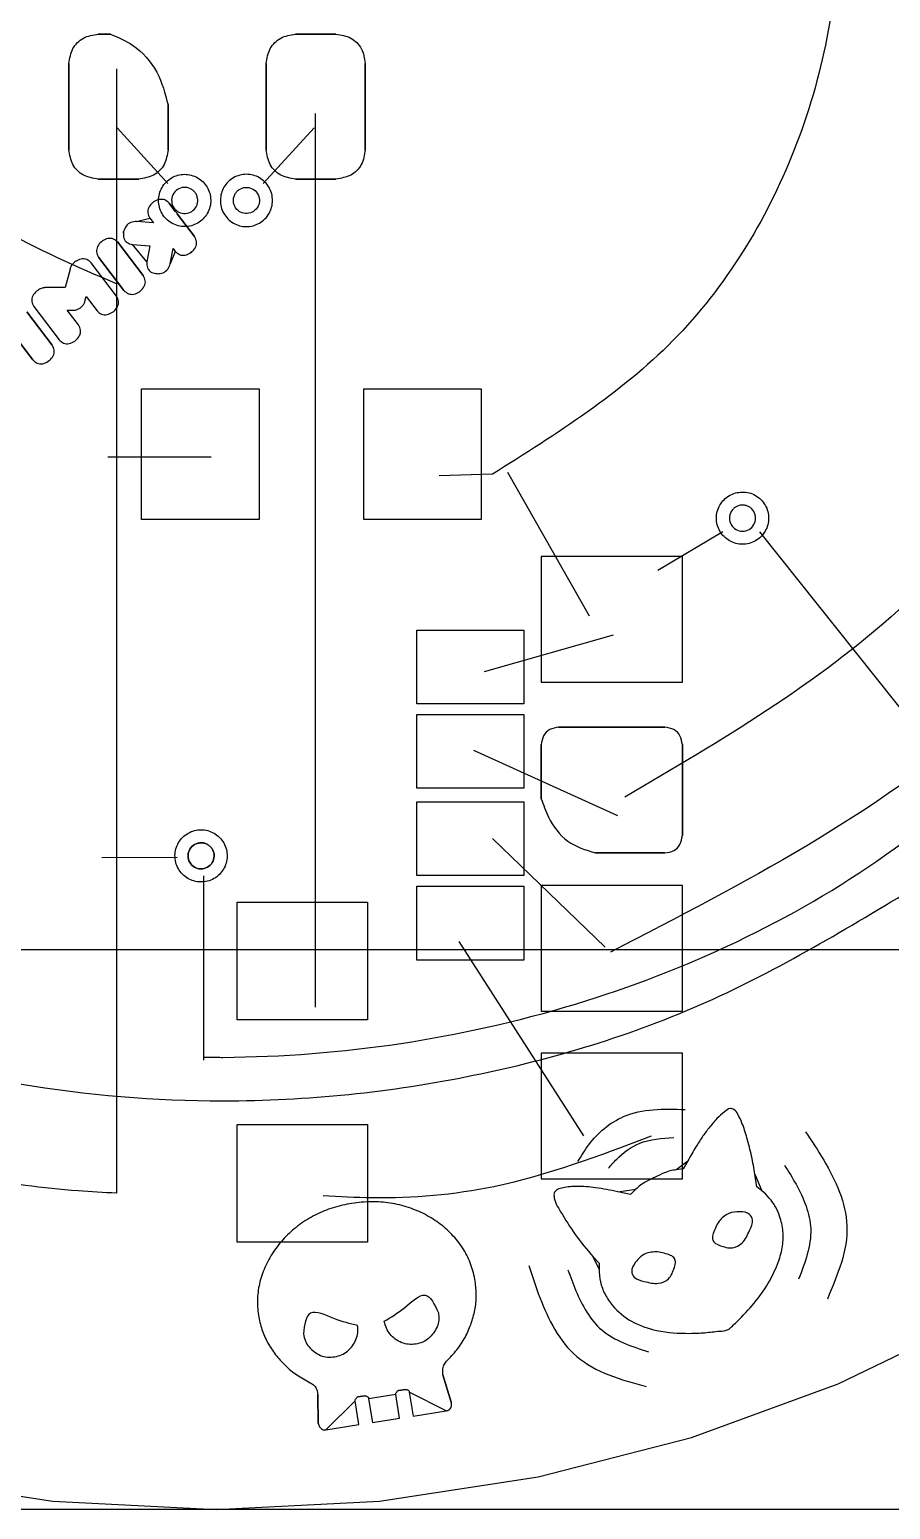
# Model space of a CAD drawing. Extents: x -4 to 108, y 0 to 58.
# Drawn here: x 21.63 to 34.82, y 0 to 22.65 of the extents above; entities that cross this region are included whole.
import ezdxf

# ---------------------------------------------------------------- set-up
doc = ezdxf.new("R2010")
doc.units = 0
for name, color, linetype in [('B.Cu', 7, 'CONTINUOUS'), ('Cuts', 7, 'CONTINUOUS'), ('F.Cu', 7, 'CONTINUOUS')]:
    doc.layers.add(name, color=color, linetype=linetype)

msp = doc.modelspace()

# ---------------------------------------------------------------- linework, layer by layer
at = {"layer": 'B.Cu', "color": 7}
for points in [[(44.514686, 57.56746), (44.514686, 8.567457), (-4.485317, 8.567457), (-4.485317, 57.56746)], [(44.514686, 57.56746), (44.514686, 8.567457), (-4.485317, 8.567457), (-4.485317, 57.56746)], [(44.514686, 57.56746), (44.514686, 8.567457), (-4.485317, 8.567457), (-4.485317, 57.56746)], [(44.514686, 57.56746), (44.514686, 8.567457), (-4.485317, 8.567457), (-4.485317, 57.56746)], [(44.514686, 57.56746), (44.514686, 8.567457), (-4.485317, 8.567457), (-4.485317, 57.56746)], [(44.514686, 57.56746), (44.514686, 8.567457), (-4.485317, 8.567457), (-4.485317, 57.56746)], [(44.514686, 57.56746), (44.514686, 8.567457), (-4.485317, 8.567457), (-4.485317, 57.56746)], [(22.331198, 19.104716), (22.314794, 19.092211)], [(22.95779, 18.574481), (22.569087, 19.084387)], [(22.24193, 18.965946), (22.170334, 18.706517), (21.886457, 18.706251)], [(21.750618, 18.662138), (21.734214, 18.649633)], [(21.690791, 18.414859), (22.079494, 17.904953)], [(22.37721, 18.131903), (22.204351, 18.358662), (22.269302, 18.358749)], [(22.47942, 18.518764), (22.492655, 18.567153), (22.660074, 18.347531)], [(22.897963, 18.327202), (22.914367, 18.339707)], [(22.317383, 17.884624), (22.333787, 17.897129)], [(32.808336, 14.967858), (35.479369, 11.616469)], [(24.29127, 9.701391), (24.29127, 6.879169)]]:
    msp.add_lwpolyline(points, dxfattribs=at)
for points in [[(0, 49), (49.000004, 49), (49.000004, -0.000004), (0, -0.000004), (0, 49)], [(23.526786, 20.016021), (23.510382, 20.003516)], [(23.859073, 19.871859), (23.764675, 19.995692)], [(23.466959, 19.768742), (23.524119, 19.693759), (23.266359, 19.715786), (23.266359, 19.715786)], [(24.153301, 19.485887), (23.888956, 19.832659)], [(23.067401, 19.56412), (23.063919, 19.544779)], [(22.742308, 19.418074), (22.725904, 19.405569)], [(23.368823, 18.88794), (22.980197, 19.397745), (22.980197, 19.397745)], [(23.201455, 19.364357), (23.469227, 19.34138), (23.424333, 19.09865)], [(23.780323, 19.068229), (23.82348, 19.301052), (23.855585, 19.258937)], [(22.682481, 19.170795), (23.071107, 18.66099)], [(24.093474, 19.238608), (24.109878, 19.251113)], [(23.561869, 18.918228), (23.581365, 18.916562)], [(23.308996, 18.640661), (23.3254, 18.653166)], [(21.97265, 17.823632), (21.584024, 18.333437), (21.584024, 18.333437)], [(21.286308, 18.106487), (21.674934, 17.596682)], [(21.912823, 17.576353), (21.929227, 17.588858)], [(32.543821, 15.575192), (32.543821, 15.575192)], [(32.552626, 15.375102), (32.552626, 15.375102)], [(24.45208, 10.352252), (24.45208, 10.352252)], [(24.357719, 10.175603), (24.357719, 10.175589)], [(31.712391, 5.337248), (31.641312, 5.211878), (31.528402, 5.198533)], [(32.845203, 4.878592), (32.769139, 4.938315), (32.74065, 5.129824)], [(30.917078, 4.903349), (30.831782, 4.821154), (30.637613, 4.863482)], [(26.564472, 4.685239), (26.564658, 4.685231)], [(30.261334, 3.867761), (30.353089, 3.767459), (30.351418, 3.678796)], [(32.203916, 4.040336), (32.203916, 4.040336)], [(31.50536, 3.70277), (31.505362, 3.702758)], [(32.498984, 2.906749), (32.498994, 2.906751)], [(27.540918, 2.530456), (27.540918, 2.530456)], [(26.301138, 2.335815), (26.301138, 2.335815)], [(28.085728, 1.641194), (27.960154, 2.060084)], [(27.280199, 1.820404), (27.383971, 1.836682)], [(26.040581, 1.758668), (26.049414, 1.321452)], [(26.165025, 1.219973), (26.670907, 1.299396), (26.613885, 1.662593)], [(26.657603, 1.722631), (26.761374, 1.738937)], [(26.821402, 1.695198), (26.87842, 1.332001), (27.293503, 1.397167), (27.236482, 1.760366)], [(27.443999, 1.792942), (27.50102, 1.429746), (28.006901, 1.509166)]]:
    msp.add_lwpolyline(points, close=True, dxfattribs=at)
for points, knots in [([(23.510382, 20.003516), (23.488511, 19.981505), (23.446262, 19.938986), (23.42734, 19.845941), (23.453813, 19.794357), (23.466959, 19.768742)], [0, 0, 0, 0, 0.091921, 0.177569, 0.26205, 0.26205, 0.26205, 0.26205]), ([(23.764675, 19.995692), (23.743458, 20.015155), (23.700732, 20.054348), (23.605998, 20.060753), (23.553805, 20.031279), (23.526786, 20.016021)], [0, 0, 0, 0, 0.084482, 0.170129, 0.26205, 0.26205, 0.26205, 0.26205]), ([(23.266359, 19.715786), (23.23586, 19.713564), (23.175102, 19.709137), (23.098027, 19.650315), (23.077636, 19.592926), (23.067401, 19.56412)], [0, 0, 0, 0, 0.090442, 0.180172, 0.270601, 0.270601, 0.270601, 0.270601]), ([(23.888956, 19.832659), (23.886239, 19.837449), (23.88081, 19.847022), (23.870765, 19.8602), (23.862972, 19.867971), (23.859073, 19.871859)], [0, 0, 0, 0, 0.016507, 0.032994, 0.049501, 0.049501, 0.049501, 0.049501]), ([(23.063919, 19.544779), (23.062959, 19.515458), (23.061091, 19.458432), (23.117445, 19.384506), (23.172928, 19.371199), (23.201455, 19.364357)], [0, 0, 0, 0, 0.086117, 0.167488, 0.253605, 0.253605, 0.253605, 0.253605]), ([(24.109878, 19.251113), (24.131749, 19.273124), (24.173998, 19.315644), (24.19292, 19.408688), (24.166447, 19.460272), (24.153301, 19.485887)], [0, 0, 0, 0, 0.091921, 0.177569, 0.26205, 0.26205, 0.26205, 0.26205]), ([(22.725904, 19.405569), (22.704033, 19.383558), (22.661784, 19.341039), (22.642862, 19.247994), (22.669335, 19.19641), (22.682481, 19.170795)], [0, 0, 0, 0, 0.091921, 0.177569, 0.26205, 0.26205, 0.26205, 0.26205]), ([(22.980197, 19.397745), (22.95898, 19.417208), (22.916254, 19.456401), (22.82152, 19.462806), (22.769327, 19.433332), (22.742308, 19.418074)], [0, 0, 0, 0, 0.084482, 0.170129, 0.26205, 0.26205, 0.26205, 0.26205]), ([(23.855585, 19.258937), (23.876802, 19.239475), (23.919528, 19.200281), (24.014262, 19.193876), (24.066455, 19.22335), (24.093474, 19.238608)], [0, 0, 0, 0, 0.084482, 0.170129, 0.26205, 0.26205, 0.26205, 0.26205]), ([(22.314794, 19.092211), (22.301819, 19.0806), (22.276486, 19.05793), (22.251147, 19.013668), (22.244965, 18.981663), (22.24193, 18.965946)], [0, 0, 0, 0, 0.052028, 0.101585, 0.149402, 0.149402, 0.149402, 0.149402]), ([(22.569087, 19.084387), (22.54787, 19.103849), (22.505144, 19.143043), (22.41041, 19.149448), (22.358217, 19.119974), (22.331198, 19.104716)], [0, 0, 0, 0, 0.084482, 0.170129, 0.26205, 0.26205, 0.26205, 0.26205]), ([(23.424333, 19.09865), (23.423362, 19.069345), (23.421472, 19.012323), (23.477844, 18.938402), (23.533337, 18.925079), (23.561869, 18.918228)], [0, 0, 0, 0, 0.08607, 0.167468, 0.253609, 0.253609, 0.253609, 0.253609]), ([(23.581365, 18.916562), (23.611868, 18.918777), (23.672628, 18.923189), (23.749755, 18.981983), (23.770106, 19.039403), (23.780323, 19.068229)], [0, 0, 0, 0, 0.090455, 0.180185, 0.27064, 0.27064, 0.27064, 0.27064]), ([(23.3254, 18.653166), (23.347271, 18.675177), (23.38952, 18.717697), (23.408442, 18.810741), (23.381969, 18.862325), (23.368823, 18.88794)], [0, 0, 0, 0, 0.091921, 0.177569, 0.26205, 0.26205, 0.26205, 0.26205]), ([(21.734214, 18.649633), (21.712343, 18.627622), (21.670094, 18.585102), (21.651172, 18.492057), (21.677645, 18.440474), (21.690791, 18.414859)], [0, 0, 0, 0, 0.091921, 0.177569, 0.26205, 0.26205, 0.26205, 0.26205]), ([(21.835894, 18.699015), (21.826008, 18.69693), (21.805941, 18.692697), (21.776964, 18.680267), (21.759505, 18.668253), (21.750618, 18.662138)], [0, 0, 0, 0, 0.030266, 0.061436, 0.09375, 0.09375, 0.09375, 0.09375]), ([(21.886457, 18.706251), (21.880701, 18.706103), (21.869259, 18.705808), (21.852309, 18.703324), (21.841351, 18.700447), (21.835894, 18.699015)], [0, 0, 0, 0, 0.017264, 0.034317, 0.051237, 0.051237, 0.051237, 0.051237]), ([(23.071107, 18.66099), (23.092324, 18.641527), (23.13505, 18.602334), (23.229784, 18.595929), (23.281977, 18.625403), (23.308996, 18.640661)], [0, 0, 0, 0, 0.084482, 0.170129, 0.26205, 0.26205, 0.26205, 0.26205]), ([(22.269302, 18.358749), (22.285609, 18.357953), (22.318103, 18.356365), (22.365312, 18.370793), (22.407298, 18.395579), (22.442303, 18.429504), (22.468699, 18.471128), (22.475838, 18.502848), (22.47942, 18.518764)], [0, 0, 0, 0, 0.048665, 0.096971, 0.145472, 0.193814, 0.242103, 0.290735, 0.290735, 0.290735, 0.290735]), ([(22.914367, 18.339707), (22.936233, 18.361726), (22.978475, 18.404266), (22.997367, 18.497302), (22.970918, 18.54888), (22.95779, 18.574481)], [0, 0, 0, 0, 0.091928, 0.177594, 0.262022, 0.262022, 0.262022, 0.262022]), ([(22.333787, 17.897129), (22.355653, 17.919149), (22.397895, 17.961688), (22.416787, 18.054724), (22.390338, 18.106302), (22.37721, 18.131903)], [0, 0, 0, 0, 0.091928, 0.177594, 0.262022, 0.262022, 0.262022, 0.262022]), ([(22.660074, 18.347531), (22.681282, 18.328089), (22.72401, 18.288921), (22.818726, 18.282489), (22.870937, 18.311951), (22.897963, 18.327202)], [0, 0, 0, 0, 0.084428, 0.170094, 0.262022, 0.262022, 0.262022, 0.262022]), ([(22.079494, 17.904953), (22.100702, 17.885511), (22.14343, 17.846343), (22.238146, 17.839911), (22.290357, 17.869373), (22.317383, 17.884624)], [0, 0, 0, 0, 0.084428, 0.170094, 0.262022, 0.262022, 0.262022, 0.262022]), ([(21.929227, 17.588858), (21.951098, 17.610869), (21.993347, 17.653389), (22.012269, 17.746434), (21.985796, 17.798017), (21.97265, 17.823632)], [0, 0, 0, 0, 0.091921, 0.177569, 0.26205, 0.26205, 0.26205, 0.26205]), ([(21.674934, 17.596682), (21.696151, 17.57722), (21.738877, 17.538026), (21.83361, 17.531621), (21.885804, 17.561095), (21.912823, 17.576353)], [0, 0, 0, 0, 0.084482, 0.170129, 0.26205, 0.26205, 0.26205, 0.26205]), ([(32.543821, 15.575192), (32.509537, 15.572079), (32.441243, 15.565877), (32.345921, 15.52388), (32.235675, 15.439454), (32.145484, 15.282991), (32.145717, 15.066932), (32.253592, 14.878722), (32.441776, 14.770794), (32.657993, 14.770794), (32.846176, 14.878723), (32.954052, 15.066932), (32.954281, 15.282993), (32.863397, 15.440674), (32.750494, 15.526205), (32.650683, 15.568431), (32.579544, 15.572932), (32.543821, 15.575192)], [0, 0, 0, 0, 0.102709, 0.204599, 0.307307, 0.516385, 0.719265, 0.928343, 1.137423, 1.340304, 1.549383, 1.758461, 1.961341, 2.170419, 2.277167, 2.382998, 2.489746, 2.489746, 2.489746, 2.489746]), ([(32.552626, 15.375102), (32.569823, 15.373609), (32.604079, 15.370637), (32.651937, 15.34972), (32.707268, 15.307599), (32.752332, 15.229259), (32.752233, 15.12125), (32.698291, 15.02714), (32.604201, 14.973178), (32.496092, 14.973178), (32.402002, 15.02714), (32.34806, 15.12125), (32.347962, 15.229261), (32.393312, 15.308097), (32.449728, 15.350671), (32.499421, 15.371681), (32.534841, 15.373958), (32.552626, 15.375102)], [0, 0, 0, 0, 0.051499, 0.102585, 0.154084, 0.258623, 0.360063, 0.464601, 0.56914, 0.67058, 0.775119, 0.879658, 0.981098, 1.085637, 1.138788, 1.191487, 1.244638, 1.244638, 1.244638, 1.244638]), ([(9.011446, 14.499722), (10.29153, 12.949228), (12.862357, 9.83533), (18.399776, 6.952277), (23.79206, 6.036175), (28.40843, 6.519071), (32.042336, 7.617474), (34.165428, 8.901785), (35.218093, 9.538568)], [0, 0, 0, 0, 5.981503, 12.012807, 18.26197, 22.11804, 25.859065, 29.538014, 29.538014, 29.538014, 29.538014]), ([(24.295755, 6.924403), (24.367152, 6.924318), (24.448703, 6.924221), (24.546333, 6.920375), (26.393137, 6.931452), (29.996069, 7.466112), (34.919823, 9.755612), (37.378937, 12.273085), (38.601591, 13.524754)], [0, 0, 0, 0, 0.214157, 0.244616, 0.293077, 5.753725, 11.026744, 16.240876, 16.240876, 16.240876, 16.240876]), ([(24.45208, 10.352252), (24.420994, 10.367039), (24.359069, 10.396497), (24.255649, 10.408923), (24.117771, 10.392442), (23.960449, 10.303756), (23.850576, 10.11772), (23.847515, 9.900809), (23.954458, 9.712063), (24.140512, 9.601907), (24.357429, 9.598906), (24.546142, 9.705899), (24.656415, 9.891702), (24.658543, 10.073687), (24.604965, 10.204806), (24.540591, 10.291992), (24.481669, 10.332108), (24.45208, 10.352252)], [0, 0, 0, 0, 0.102708, 0.204598, 0.307307, 0.516385, 0.719265, 0.928344, 1.137424, 1.340306, 1.549386, 1.758464, 1.961345, 2.170423, 2.277171, 2.383003, 2.489751, 2.489751, 2.489751, 2.489751]), ([(24.357719, 10.175589), (24.371757, 10.165544), (24.399718, 10.145534), (24.430243, 10.103155), (24.456396, 10.038722), (24.455262, 9.948353), (24.400151, 9.855463), (24.30579, 9.801962), (24.197334, 9.803464), (24.104308, 9.85854), (24.050835, 9.952909), (24.052365, 10.061371), (24.107308, 10.154364), (24.186496, 10.199095), (24.256729, 10.206994), (24.310193, 10.19976), (24.341832, 10.183679), (24.357719, 10.175603)], [0, 0, 0, 0, 0.051498, 0.102583, 0.15408, 0.258619, 0.360058, 0.464597, 0.569135, 0.670574, 0.775113, 0.879652, 0.981092, 1.085631, 1.138781, 1.191479, 1.244629, 1.244629, 1.244629, 1.244629]), ([(30.024933, 5.324499), (30.077888, 5.411451), (30.249746, 5.693647), (30.776197, 6.143661), (31.341923, 6.130726), (31.670081, 6.123223)], [0, 0, 0, 0, 0.306187, 0.993696, 1.943369, 1.943369, 1.943369, 1.943369]), ([(32.74065, 5.129824), (32.72432, 5.222108), (32.69101, 5.410339), (32.623322, 5.671766), (32.555977, 5.889838), (32.489305, 6.032936), (32.434017, 6.123609), (32.344103, 6.146391), (32.255523, 6.074294), (32.14736, 5.977518), (32.035762, 5.842628), (31.92852, 5.698669), (31.822609, 5.53141), (31.753, 5.408786), (31.712391, 5.337248)], [0, 0, 0, 0, 0.280944, 0.573042, 0.81114, 0.960561, 1.053259, 1.113938, 1.212577, 1.368253, 1.561667, 1.73166, 1.907914, 2.154724, 2.154724, 2.154724, 2.154724]), ([(30.49731, 5.2238), (30.537482, 5.270383), (30.669281, 5.423219), (30.987426, 5.661297), (31.313221, 5.682134), (31.49556, 5.693797)], [0, 0, 0, 0, 0.184975, 0.606888, 1.143154, 1.143154, 1.143154, 1.143154]), ([(33.51383, 5.781987), (33.609364, 5.640128), (33.901578, 5.206221), (34.307845, 4.308673), (34.00649, 3.593777), (33.849184, 3.220604)], [0, 0, 0, 0, 0.517113, 1.581707, 2.744275, 2.744275, 2.744275, 2.744275]), ([(33.192863, 5.27235), (33.253147, 5.175799), (33.439623, 4.877138), (33.692812, 4.268557), (33.506844, 3.779851), (33.409393, 3.523757)], [0, 0, 0, 0, 0.343687, 1.063125, 1.855186, 1.855186, 1.855186, 1.855186]), ([(31.528402, 5.198533), (31.499293, 5.194524), (31.437835, 5.186061), (31.331271, 5.14468), (31.209076, 5.08536), (31.08605, 5.026022), (30.986106, 4.967405), (30.939368, 4.924033), (30.917078, 4.903349)], [0, 0, 0, 0, 0.087875, 0.18553, 0.340831, 0.495779, 0.595565, 0.686541, 0.686541, 0.686541, 0.686541]), ([(30.637613, 4.863482), (30.524096, 4.885859), (30.317667, 4.926551), (30.037185, 4.951273), (29.839299, 4.937226), (29.722862, 4.905749), (29.662077, 4.861375), (29.65604, 4.72585), (29.79181, 4.513255), (29.980731, 4.196773), (30.165745, 3.979841), (30.261334, 3.867761)], [0, 0, 0, 0, 0.34685, 0.63074, 0.843547, 0.935346, 0.994763, 1.051095, 1.315183, 1.726837, 2.166875, 2.166875, 2.166875, 2.166875]), ([(32.498994, 2.906751), (32.589006, 3.000735), (32.762046, 3.181409), (32.965278, 3.480272), (33.097333, 3.765774), (33.170173, 4.02481), (33.177279, 4.263394), (33.133012, 4.465424), (33.057872, 4.6362), (32.965695, 4.769809), (32.884997, 4.842665), (32.845203, 4.878592)], [0, 0, 0, 0, 0.389923, 0.749587, 1.078202, 1.330238, 1.551293, 1.787283, 1.944103, 2.109017, 2.26945, 2.26945, 2.26945, 2.26945]), ([(26.564658, 4.685231), (26.467708, 4.6659), (26.276371, 4.627748), (26.006517, 4.516294), (25.761972, 4.367728), (25.548825, 4.184451), (25.373688, 3.972136), (25.239158, 3.738635), (25.148071, 3.489653), (25.109267, 3.230454), (25.123207, 2.981996), (25.179665, 2.753824), (25.26784, 2.5493), (25.351401, 2.428648), (25.393321, 2.368121)], [0, 0, 0, 0, 0.295997, 0.584172, 0.870457, 1.151345, 1.42332, 1.692254, 1.956131, 2.213991, 2.473042, 2.697322, 2.916305, 3.136749, 3.136749, 3.136749, 3.136749]), ([(28.389509, 2.838562), (28.412189, 2.909085), (28.45724, 3.04917), (28.476013, 3.271636), (28.457795, 3.505542), (28.397228, 3.746249), (28.284442, 3.98219), (28.122783, 4.191807), (27.923087, 4.37238), (27.691392, 4.52089), (27.432252, 4.630041), (27.15331, 4.696651), (26.860065, 4.719628), (26.664194, 4.696841), (26.564472, 4.685239)], [0, 0, 0, 0, 0.221639, 0.440256, 0.664416, 0.923302, 1.180235, 1.443301, 1.712233, 1.984208, 2.265094, 2.551604, 2.841437, 3.142042, 3.142042, 3.142042, 3.142042]), ([(32.203916, 4.040336), (32.173077, 4.051809), (32.12273, 4.070539), (32.077761, 4.145598), (32.111459, 4.26579), (32.174372, 4.411632), (32.327945, 4.545866), (32.499858, 4.563493), (32.65474, 4.54545), (32.72348, 4.406129), (32.645357, 4.252012), (32.575686, 4.080005), (32.386009, 3.97723), (32.267459, 4.018315), (32.203916, 4.040336)], [0, 0, 0, 0, 0.096141, 0.156953, 0.241573, 0.450084, 0.63907, 0.812677, 0.96565, 1.060671, 1.227069, 1.447907, 1.615638, 1.809395, 1.809395, 1.809395, 1.809395]), ([(31.505362, 3.702758), (31.515535, 3.73405), (31.532143, 3.785136), (31.501277, 3.86701), (31.386164, 3.915287), (31.232802, 3.956612), (31.032206, 3.919694), (30.911564, 3.79596), (30.829468, 3.663394), (30.895918, 3.522967), (31.065215, 3.488419), (31.243277, 3.436129), (31.441662, 3.520884), (31.483132, 3.6393), (31.50536, 3.70277)], [0, 0, 0, 0, 0.096142, 0.156954, 0.241571, 0.450084, 0.63907, 0.812671, 0.965645, 1.060665, 1.227063, 1.4479, 1.615631, 1.809387, 1.809387, 1.809387, 1.809387]), ([(29.276679, 3.734368), (29.328468, 3.571369), (29.486877, 3.0728), (29.937691, 2.196781), (30.685081, 1.988694), (31.075215, 1.880074)], [0, 0, 0, 0, 0.517113, 1.581706, 2.744274, 2.744274, 2.744274, 2.744274]), ([(29.875427, 3.669184), (29.91362, 3.561957), (30.031761, 3.230274), (30.351281, 2.653747), (30.849748, 2.495798), (31.110958, 2.413029)], [0, 0, 0, 0, 0.343687, 1.063123, 1.855186, 1.855186, 1.855186, 1.855186]), ([(30.351418, 3.678796), (30.355272, 3.612946), (30.363069, 3.479723), (30.437771, 3.288566), (30.584445, 3.069298), (30.848706, 2.852583), (31.264979, 2.714489), (31.648665, 2.689772), (31.972474, 2.701106), (32.164345, 2.730098), (32.308498, 2.732021), (32.373533, 2.789187), (32.429321, 2.839412), (32.473918, 2.882519), (32.498984, 2.906749)], [0, 0, 0, 0, 0.196875, 0.398303, 0.606321, 0.984357, 1.397558, 1.900335, 2.133414, 2.362906, 2.496155, 2.536962, 2.618324, 2.72275, 2.72275, 2.72275, 2.72275]), ([(27.06067, 2.880371), (27.161809, 2.941128), (27.360598, 3.060544), (27.706008, 3.402843), (27.830924, 3.137815), (27.890836, 3.010705)], [0, 0, 0, 0, 0.378656, 0.744245, 1.081186, 1.081186, 1.081186, 1.081186]), ([(26.651052, 2.816064), (26.536161, 2.842904), (26.310343, 2.895658), (25.876656, 3.115641), (25.838966, 2.825084), (25.820889, 2.68573)], [0, 0, 0, 0, 0.378655, 0.744242, 1.081183, 1.081183, 1.081183, 1.081183]), ([(27.890836, 3.010705), (27.89432, 2.973253), (27.901112, 2.900247), (27.874996, 2.790555), (27.834192, 2.73021), (27.813429, 2.699504)], [0, 0, 0, 0, 0.112405, 0.219111, 0.329663, 0.329663, 0.329663, 0.329663]), ([(26.301138, 2.335815), (26.336487, 2.34381), (26.406741, 2.359699), (26.501047, 2.419454), (26.576028, 2.500991), (26.630907, 2.597232), (26.660334, 2.704895), (26.654196, 2.778416), (26.651052, 2.816064)], [0, 0, 0, 0, 0.108061, 0.214767, 0.328732, 0.437453, 0.54473, 0.657318, 0.657318, 0.657318, 0.657318]), ([(27.540918, 2.530456), (27.50482, 2.527232), (27.433078, 2.520824), (27.324996, 2.548807), (27.228637, 2.603447), (27.146906, 2.678241), (27.085901, 2.771706), (27.069215, 2.843571), (27.06067, 2.880371)], [0, 0, 0, 0, 0.108061, 0.214767, 0.328734, 0.437455, 0.544732, 0.65732, 0.65732, 0.65732, 0.65732]), ([(28.013915, 2.267891), (28.068364, 2.324758), (28.175593, 2.436748), (28.304234, 2.629206), (28.361278, 2.769254), (28.389509, 2.838562)], [0, 0, 0, 0, 0.235975, 0.464717, 0.68883, 0.68883, 0.68883, 0.68883]), ([(25.820889, 2.68573), (25.829049, 2.649012), (25.844955, 2.577438), (25.903426, 2.481023), (25.960762, 2.436088), (25.989937, 2.413222)], [0, 0, 0, 0, 0.112405, 0.219111, 0.329664, 0.329664, 0.329664, 0.329664]), ([(27.813429, 2.699504), (27.790563, 2.670329), (27.745626, 2.612993), (27.649212, 2.554522), (27.577637, 2.538616), (27.540918, 2.530456)], [0, 0, 0, 0, 0.110554, 0.21726, 0.329666, 0.329666, 0.329666, 0.329666]), ([(25.393321, 2.368121), (25.442642, 2.311227), (25.54173, 2.196925), (25.720661, 2.05028), (25.87015, 1.973505), (25.959498, 1.91988), (25.988934, 1.896123), (26.012456, 1.866646), (26.026851, 1.832317), (26.038912, 1.796187), (26.040018, 1.771309), (26.040581, 1.758668)], [0, 0, 0, 0, 0.225715, 0.453475, 0.688318, 0.728645, 0.76586, 0.801238, 0.84042, 0.876973, 0.914741, 0.914741, 0.914741, 0.914741]), ([(25.989937, 2.413222), (26.020643, 2.392458), (26.080987, 2.351651), (26.190681, 2.325538), (26.263686, 2.332331), (26.301138, 2.335815)], [0, 0, 0, 0, 0.110553, 0.217259, 0.329664, 0.329664, 0.329664, 0.329664]), ([(27.960154, 2.060084), (27.958562, 2.072594), (27.955417, 2.097306), (27.957132, 2.135264), (27.960314, 2.17245), (27.973465, 2.207335), (27.992315, 2.238234), (28.006659, 2.257929), (28.013915, 2.267891)], [0, 0, 0, 0, 0.037751, 0.074571, 0.113815, 0.149076, 0.185191, 0.22216, 0.22216, 0.22216, 0.22216]), ([(27.236482, 1.760366), (27.236266, 1.764311), (27.235829, 1.772308), (27.242325, 1.784195), (27.250861, 1.795839), (27.259284, 1.807566), (27.268635, 1.817371), (27.276378, 1.819402), (27.280199, 1.820404)], [0, 0, 0, 0, 0.011627, 0.02357, 0.039376, 0.055198, 0.067131, 0.078761, 0.078761, 0.078761, 0.078761]), ([(27.383971, 1.836682), (27.388437, 1.836922), (27.39783, 1.837427), (27.412308, 1.832243), (27.425415, 1.824085), (27.436648, 1.815143), (27.442453, 1.804028), (27.443469, 1.796739), (27.443999, 1.792942)], [0, 0, 0, 0, 0.013306, 0.027988, 0.045084, 0.059778, 0.070307, 0.08175, 0.08175, 0.08175, 0.08175]), ([(26.613885, 1.662593), (26.61367, 1.666538), (26.613232, 1.674535), (26.619728, 1.686422), (26.628264, 1.698065), (26.636687, 1.709792), (26.646038, 1.719598), (26.653781, 1.721629), (26.657603, 1.722631)], [0, 0, 0, 0, 0.011627, 0.02357, 0.039376, 0.055198, 0.067131, 0.078761, 0.078761, 0.078761, 0.078761]), ([(26.761374, 1.738937), (26.76584, 1.739177), (26.775233, 1.739682), (26.789711, 1.734498), (26.802818, 1.72634), (26.81405, 1.717398), (26.819856, 1.706283), (26.820872, 1.698994), (26.821402, 1.695198)], [0, 0, 0, 0, 0.013306, 0.027988, 0.045084, 0.059778, 0.070307, 0.08175, 0.08175, 0.08175, 0.08175]), ([(28.006901, 1.509166), (28.016999, 1.511093), (28.036319, 1.514779), (28.062975, 1.529256), (28.081014, 1.553466), (28.091875, 1.581362), (28.094613, 1.612038), (28.088764, 1.631233), (28.085728, 1.641194)], [0, 0, 0, 0, 0.030754, 0.058843, 0.088609, 0.119221, 0.147945, 0.178931, 0.178931, 0.178931, 0.178931]), ([(26.049414, 1.321452), (26.051375, 1.31128), (26.055183, 1.291533), (26.068405, 1.26389), (26.08733, 1.240517), (26.111361, 1.223323), (26.138807, 1.217124), (26.156325, 1.219028), (26.165025, 1.219973)], [0, 0, 0, 0, 0.030978, 0.060136, 0.090868, 0.120466, 0.146967, 0.173118, 0.173118, 0.173118, 0.173118])]:
    msp.add_open_spline(points, degree=3, knots=knots, dxfattribs=at)
at = {"layer": 'Cuts', "color": 7}
msp.add_lwpolyline([(19.551127, 0.497455), (21.982348, 0.126407), (24.485889, -0.000012), (26.98943, 0.126407), (29.420651, 0.497455), (31.767247, 1.100827), (34.016905, 1.92421), (36.157323, 2.955303), (38.176186, 4.181793), (40.061193, 5.591375), (41.800032, 7.17174), (43.380398, 8.910579), (44.789979, 10.795586), (46.016469, 12.814452), (47.047565, 14.954867), (47.870951, 17.204528), (48.47432, 19.551121), (48.845368, 21.982344), (48.971787, 24.485885), (48.845368, 26.989426), (48.47432, 29.420647), (47.870948, 31.767242), (47.047565, 34.016901), (46.016472, 36.157318)], dxfattribs=at)
at = {"layer": 'F.Cu', "color": 7}
for points in [[(0.000003, 49.000003), (49, 49.000003), (49, 0.000005), (0.000003, 0.000005), (0.000003, 49.000003)], [(22.678698, 22.584296), (22.866296, 22.584296)], [(25.700493, 22.584296), (26.320248, 22.584296)], [(22.229685, 20.815533), (22.229685, 22.135284)], [(25.251481, 20.815533), (25.251481, 22.135284)], [(26.76926, 22.135284), (26.76926, 20.815533)], [(23.747462, 21.500284), (23.747462, 20.815533)], [(22.229685, 20.815533), (22.229685, 20.815533)], [(25.251481, 20.815533), (25.251481, 20.815533)], [(23.298449, 20.366512), (22.678698, 20.366512)], [(26.320248, 20.366512), (25.700493, 20.366512)], [(24.198868, 20.075354), (24.198868, 20.075354)], [(24.393258, 20.123583), (24.393258, 20.123583)], [(24.557342, 20.123583), (24.557342, 20.123583)], [(24.751732, 20.075354), (24.751732, 20.075354)], [(23.34117, 15.153148), (23.34117, 17.153148), (25.14117, 17.153148), (25.14117, 15.153148), (23.34117, 15.153148)], [(26.745476, 15.153148), (26.745476, 17.153148), (28.545476, 17.153148), (28.545476, 15.153148), (26.745476, 15.153148)], [(32.54382, 15.575192), (32.54382, 15.575192)], [(32.552626, 15.375102), (32.552626, 15.375102)], [(31.627744, 14.589127), (29.465796, 14.589127), (29.465796, 12.664105), (31.627744, 12.664105), (31.627744, 14.589127)], [(27.557529, 12.333374), (27.557529, 13.461726), (29.198768, 13.461726), (29.198768, 12.333374), (27.557529, 12.333374)], [(27.557529, 11.039855), (27.557529, 12.168207), (29.198768, 12.168207), (29.198768, 11.039855), (27.557529, 11.039855)], [(31.361205, 11.974225), (29.732343, 11.974225)], [(31.361205, 11.974225), (31.361205, 11.974225)], [(29.465801, 11.707695), (29.465801, 10.880191)], [(31.627747, 10.315746), (31.627747, 11.707695)], [(27.557529, 9.703655), (27.557529, 10.832007), (29.198768, 10.832007), (29.198768, 9.703655), (27.557529, 9.703655)], [(24.452082, 10.352249), (24.452082, 10.352249)], [(24.35772, 10.175588), (24.35772, 10.175588)], [(30.296787, 10.049216), (31.361205, 10.049216)], [(27.557529, 8.410135), (27.557529, 9.538487), (29.198768, 9.538487), (29.198768, 8.410135), (27.557529, 8.410135)], [(31.627744, 9.553549), (29.465796, 9.553549), (29.465796, 7.628526), (31.627744, 7.628526), (31.627744, 9.553549)], [(26.804404, 7.497137), (24.804404, 7.497137), (24.804404, 9.297137), (26.804404, 9.297137), (26.804404, 7.497137)], [(31.627744, 6.984819), (29.465795, 6.984819), (29.465795, 5.059796), (31.627744, 5.059796), (31.627744, 6.984819)], [(26.804404, 4.092831), (24.804404, 4.092831), (24.804404, 5.892831), (26.804404, 5.892831), (26.804404, 4.092831)]]:
    msp.add_lwpolyline(points, close=True, dxfattribs=at)
for points in [[(22.958211, 22.054283), (22.958211, 4.840014)], [(25.999149, 21.368613), (25.999149, 7.690346)], [(22.965907, 21.152089), (23.744145, 20.296253)], [(25.984693, 21.152089), (25.206456, 20.296253)], [(22.827494, 16.112331), (24.407354, 16.112331)], [(28.950988, 15.880669), (30.198246, 13.677182)], [(28.718423, 15.848222), (27.899673, 15.821298)], [(31.253184, 14.379611), (32.246107, 14.973088)], [(28.59552, 12.828865), (30.570345, 13.390132)], [(28.429218, 11.623187), (30.632708, 10.625387)], [(28.720246, 10.271997), (30.44562, 8.608985)], [(22.732394, 9.980997), (23.889151, 9.985819)], [(28.200556, 8.692137), (30.113018, 5.719504)]]:
    msp.add_lwpolyline(points, dxfattribs=at)
for points, knots in [([(18.531476, 5.620274), (16.011224, 6.780481), (10.983274, 9.095115), (5.970519, 16.121168), (3.976303, 25.118874), (6.610072, 34.880953), (14.167143, 42.450069), (21.443644, 44.401535), (25.564275, 44.295906), (26.562477, 44.220816), (30.292222, 43.753221), (36.487396, 41.1998), (43.039782, 33.930664), (43.921799, 27.677613), (44.37001, 24.500026)], [0, 0, 0, 0, 8.204892, 16.368914, 24.819854, 35.17912, 45.231136, 55.590399, 56.600987, 57.600953, 58.59151, 67.876038, 77.013099, 86.453565, 86.453565, 86.453565, 86.453565]), ([(37.539447, 35.541948), (38.320535, 34.490897), (39.894759, 32.37258), (41.26848, 28.56239), (41.888645, 23.536272), (40.625313, 17.557683), (36.626817, 11.673797), (32.563103, 9.580719), (30.529019, 8.533033)], [0, 0, 0, 0, 3.911176, 7.882691, 11.985955, 18.985575, 25.74483, 32.518917, 32.518917, 32.518917, 32.518917]), ([(15.963039, 20.585028), (15.812311, 20.974805), (15.508308, 21.760946), (15.256748, 23.018675), (15.078811, 25.513631), (16.079587, 29.245131), (19.678163, 32.834444), (24.604507, 34.170147), (29.530844, 32.835146), (33.129435, 29.242384), (34.336708, 24.752905), (33.553665, 20.77294), (31.667497, 17.698576), (29.700619, 16.464487), (28.718423, 15.848222)], [0, 0, 0, 0, 1.251902, 2.524958, 3.828764, 8.748101, 13.521532, 18.440867, 23.360201, 28.133631, 33.052968, 36.626391, 40.075343, 43.515587, 43.515587, 43.515587, 43.515587]), ([(18.931357, 24.320454), (18.897601, 23.94532), (18.788845, 22.73669), (19.690526, 20.166698), (21.731079, 19.29136), (22.964157, 18.762406)], [0, 0, 0, 0, 1.130597, 3.642627, 7.478691, 7.478691, 7.478691, 7.478691]), ([(39.403895, 22.873413), (39.03501, 21.163898), (38.30631, 17.7869), (35.161392, 13.49227), (32.218866, 11.767617), (30.746816, 10.904829)], [0, 0, 0, 0, 5.208251, 10.28844, 15.374065, 15.374065, 15.374065, 15.374065]), ([(22.229685, 22.135284), (22.241938, 22.214086), (22.266054, 22.36918), (22.4448, 22.547927), (22.599895, 22.572043), (22.678698, 22.584296)], [0, 0, 0, 0, 0.235055, 0.462621, 0.697677, 0.697677, 0.697677, 0.697677]), ([(22.866296, 22.584296), (22.983156, 22.534338), (23.270194, 22.411627), (23.611334, 22.025673), (23.702672, 21.673151), (23.747462, 21.500284)], [0, 0, 0, 0, 0.379365, 0.931819, 1.463398, 1.463398, 1.463398, 1.463398]), ([(25.251481, 22.135284), (25.263734, 22.214086), (25.28785, 22.36918), (25.466597, 22.547926), (25.621691, 22.572043), (25.700493, 22.584296)], [0, 0, 0, 0, 0.235055, 0.462621, 0.697677, 0.697677, 0.697677, 0.697677]), ([(26.320248, 22.584296), (26.399051, 22.572043), (26.554145, 22.547927), (26.732891, 22.36918), (26.757007, 22.214086), (26.76926, 22.135284)], [0, 0, 0, 0, 0.235057, 0.462622, 0.697677, 0.697677, 0.697677, 0.697677]), ([(22.678698, 20.366512), (22.599895, 20.378765), (22.4448, 20.402881), (22.266053, 20.581632), (22.241938, 20.736729), (22.229685, 20.815533)], [0, 0, 0, 0, 0.235057, 0.462623, 0.697685, 0.697685, 0.697685, 0.697685]), ([(23.747462, 20.815533), (23.735209, 20.736729), (23.711094, 20.581632), (23.532347, 20.402881), (23.377252, 20.378765), (23.298449, 20.366512)], [0, 0, 0, 0, 0.235062, 0.462629, 0.697685, 0.697685, 0.697685, 0.697685]), ([(25.700493, 20.366512), (25.621691, 20.378766), (25.466596, 20.402882), (25.287849, 20.581632), (25.263734, 20.736729), (25.251481, 20.815533)], [0, 0, 0, 0, 0.235055, 0.462622, 0.697685, 0.697685, 0.697685, 0.697685]), ([(26.76926, 20.815533), (26.757008, 20.736729), (26.732893, 20.581632), (26.554146, 20.402881), (26.399051, 20.378765), (26.320248, 20.366512)], [0, 0, 0, 0, 0.235062, 0.462629, 0.697685, 0.697685, 0.697685, 0.697685]), ([(24.393258, 20.123583), (24.383422, 20.156573), (24.363828, 20.222289), (24.303797, 20.307415), (24.199223, 20.398772), (24.028006, 20.456216), (23.816267, 20.413229), (23.653127, 20.270241), (23.584575, 20.06442), (23.627364, 19.852479), (23.770399, 19.689377), (23.976235, 19.620881), (24.188069, 19.663415), (24.324645, 19.783706), (24.38614, 19.911303), (24.40778, 20.017496), (24.398113, 20.088119), (24.393258, 20.123583)], [0, 0, 0, 0, 0.102709, 0.204599, 0.307307, 0.516385, 0.719265, 0.928343, 1.137423, 1.340304, 1.549383, 1.758461, 1.961341, 2.170419, 2.277167, 2.382998, 2.489746, 2.489746, 2.489746, 2.489746]), ([(24.557342, 20.123583), (24.567179, 20.156573), (24.586773, 20.222289), (24.646803, 20.307415), (24.751378, 20.398772), (24.922595, 20.456216), (25.134334, 20.413229), (25.297473, 20.270241), (25.366026, 20.06442), (25.323236, 19.852479), (25.180201, 19.689377), (24.974366, 19.620881), (24.762532, 19.663415), (24.625956, 19.783706), (24.56446, 19.911303), (24.542821, 20.017496), (24.552488, 20.088119), (24.557342, 20.123583)], [0, 0, 0, 0, 0.102709, 0.204599, 0.307307, 0.516385, 0.719265, 0.928343, 1.137423, 1.340304, 1.549383, 1.758461, 1.961341, 2.170419, 2.277167, 2.382998, 2.489746, 2.489746, 2.489746, 2.489746]), ([(24.198868, 20.075354), (24.200809, 20.058202), (24.204674, 20.024035), (24.193642, 19.972985), (24.163304, 19.910413), (24.095431, 19.850736), (23.989539, 19.829458), (23.886615, 19.863709), (23.8151, 19.945259), (23.793706, 20.051229), (23.82798, 20.154138), (23.909554, 20.225637), (24.015408, 20.247108), (24.101661, 20.218258), (24.154557, 20.171382), (24.184986, 20.12683), (24.194227, 20.092562), (24.198868, 20.075354)], [0, 0, 0, 0, 0.051499, 0.102585, 0.154084, 0.258623, 0.360063, 0.464601, 0.56914, 0.67058, 0.775119, 0.879658, 0.981098, 1.085637, 1.138788, 1.191487, 1.244638, 1.244638, 1.244638, 1.244638]), ([(24.751732, 20.075354), (24.749792, 20.058202), (24.745927, 20.024035), (24.756958, 19.972985), (24.787297, 19.910413), (24.855169, 19.850736), (24.961061, 19.829458), (25.063986, 19.863709), (25.1355, 19.945259), (25.156895, 20.051229), (25.122621, 20.154138), (25.041047, 20.225637), (24.935192, 20.247108), (24.84894, 20.218258), (24.796044, 20.171382), (24.765615, 20.12683), (24.756373, 20.092562), (24.751732, 20.075354)], [0, 0, 0, 0, 0.051499, 0.102585, 0.154084, 0.258623, 0.360063, 0.464601, 0.56914, 0.67058, 0.775119, 0.879658, 0.981098, 1.085637, 1.138788, 1.191487, 1.244638, 1.244638, 1.244638, 1.244638]), ([(32.54382, 15.575192), (32.509537, 15.572079), (32.441243, 15.565877), (32.34592, 15.52388), (32.235674, 15.439454), (32.145483, 15.282991), (32.145717, 15.066932), (32.253592, 14.878722), (32.441775, 14.770794), (32.657992, 14.770794), (32.846175, 14.878723), (32.954051, 15.066932), (32.954281, 15.282993), (32.863397, 15.440674), (32.750494, 15.526205), (32.650683, 15.568431), (32.579543, 15.572932), (32.54382, 15.575192)], [0, 0, 0, 0, 0.102709, 0.204599, 0.307307, 0.516385, 0.719265, 0.928343, 1.137423, 1.340304, 1.549383, 1.758461, 1.961341, 2.170419, 2.277167, 2.382998, 2.489746, 2.489746, 2.489746, 2.489746]), ([(32.552626, 15.375102), (32.569823, 15.373609), (32.604079, 15.370637), (32.651937, 15.34972), (32.707267, 15.307599), (32.752332, 15.229259), (32.752232, 15.12125), (32.698291, 15.02714), (32.6042, 14.973178), (32.496092, 14.973178), (32.402002, 15.02714), (32.34806, 15.12125), (32.347962, 15.229261), (32.393311, 15.308097), (32.449728, 15.350671), (32.499421, 15.371681), (32.53484, 15.373958), (32.552626, 15.375102)], [0, 0, 0, 0, 0.051499, 0.102585, 0.154084, 0.258623, 0.360063, 0.464601, 0.56914, 0.67058, 0.775119, 0.879658, 0.981098, 1.085637, 1.138788, 1.191487, 1.244638, 1.244638, 1.244638, 1.244638]), ([(29.732343, 11.974225), (29.685564, 11.966952), (29.593498, 11.952638), (29.48739, 11.846536), (29.473074, 11.754472), (29.465801, 11.707695)], [0, 0, 0, 0, 0.139533, 0.274617, 0.414145, 0.414145, 0.414145, 0.414145]), ([(31.627747, 11.707695), (31.620473, 11.754472), (31.606157, 11.846536), (31.500049, 11.952638), (31.407984, 11.966952), (31.361205, 11.974225)], [0, 0, 0, 0, 0.139528, 0.274612, 0.414145, 0.414145, 0.414145, 0.414145]), ([(29.465801, 10.880191), (29.498561, 10.785353), (29.582434, 10.542554), (29.84187, 10.190355), (30.145979, 10.096004), (30.296787, 10.049216)], [0, 0, 0, 0, 0.301908, 0.772931, 1.236296, 1.236296, 1.236296, 1.236296]), ([(24.452082, 10.352249), (24.420995, 10.367037), (24.35907, 10.396494), (24.255649, 10.408919), (24.117771, 10.392438), (23.96045, 10.303752), (23.850577, 10.117716), (23.847516, 9.900805), (23.95446, 9.712061), (24.140513, 9.601905), (24.357429, 9.598904), (24.546141, 9.705898), (24.656414, 9.8917), (24.658543, 10.073685), (24.604965, 10.204803), (24.540592, 10.291989), (24.48167, 10.332105), (24.452082, 10.352249)], [0, 0, 0, 0, 0.102709, 0.204599, 0.307307, 0.516385, 0.719265, 0.928343, 1.137423, 1.340304, 1.549383, 1.758461, 1.961341, 2.170419, 2.277167, 2.382998, 2.489746, 2.489746, 2.489746, 2.489746]), ([(24.35772, 10.175588), (24.371757, 10.165542), (24.39972, 10.145532), (24.430245, 10.103152), (24.456397, 10.038718), (24.455263, 9.948348), (24.400151, 9.855458), (24.305789, 9.801958), (24.197333, 9.80346), (24.104307, 9.858538), (24.050835, 9.952907), (24.052364, 10.06137), (24.107308, 10.154362), (24.186495, 10.199096), (24.256731, 10.206988), (24.310195, 10.19975), (24.341833, 10.183665), (24.35772, 10.175588)], [0, 0, 0, 0, 0.051499, 0.102585, 0.154084, 0.258623, 0.360063, 0.464601, 0.56914, 0.67058, 0.775119, 0.879658, 0.981098, 1.085637, 1.138788, 1.191487, 1.244638, 1.244638, 1.244638, 1.244638]), ([(31.361205, 10.049216), (31.407984, 10.056489), (31.500049, 10.070803), (31.606157, 10.176905), (31.620473, 10.268969), (31.627747, 10.315746)], [0, 0, 0, 0, 0.139533, 0.274617, 0.414145, 0.414145, 0.414145, 0.414145]), ([(26.123875, 4.804059), (26.373613, 4.790403), (27.24751, 4.742618), (28.98082, 4.893428), (30.361265, 5.41755), (31.154477, 5.718713)], [0, 0, 0, 0, 0.750526, 2.626276, 5.159973, 5.159973, 5.159973, 5.159973]), ([(22.958211, 4.840014), (22.761692, 4.850526), (22.025309, 4.889915), (20.482773, 5.098321), (19.164744, 5.420859), (18.372105, 5.614827)], [0, 0, 0, 0, 0.590361, 2.212159, 4.65891, 4.65891, 4.65891, 4.65891])]:
    msp.add_open_spline(points, degree=3, knots=knots, dxfattribs=at)

doc.saveas('drawing.dxf')
